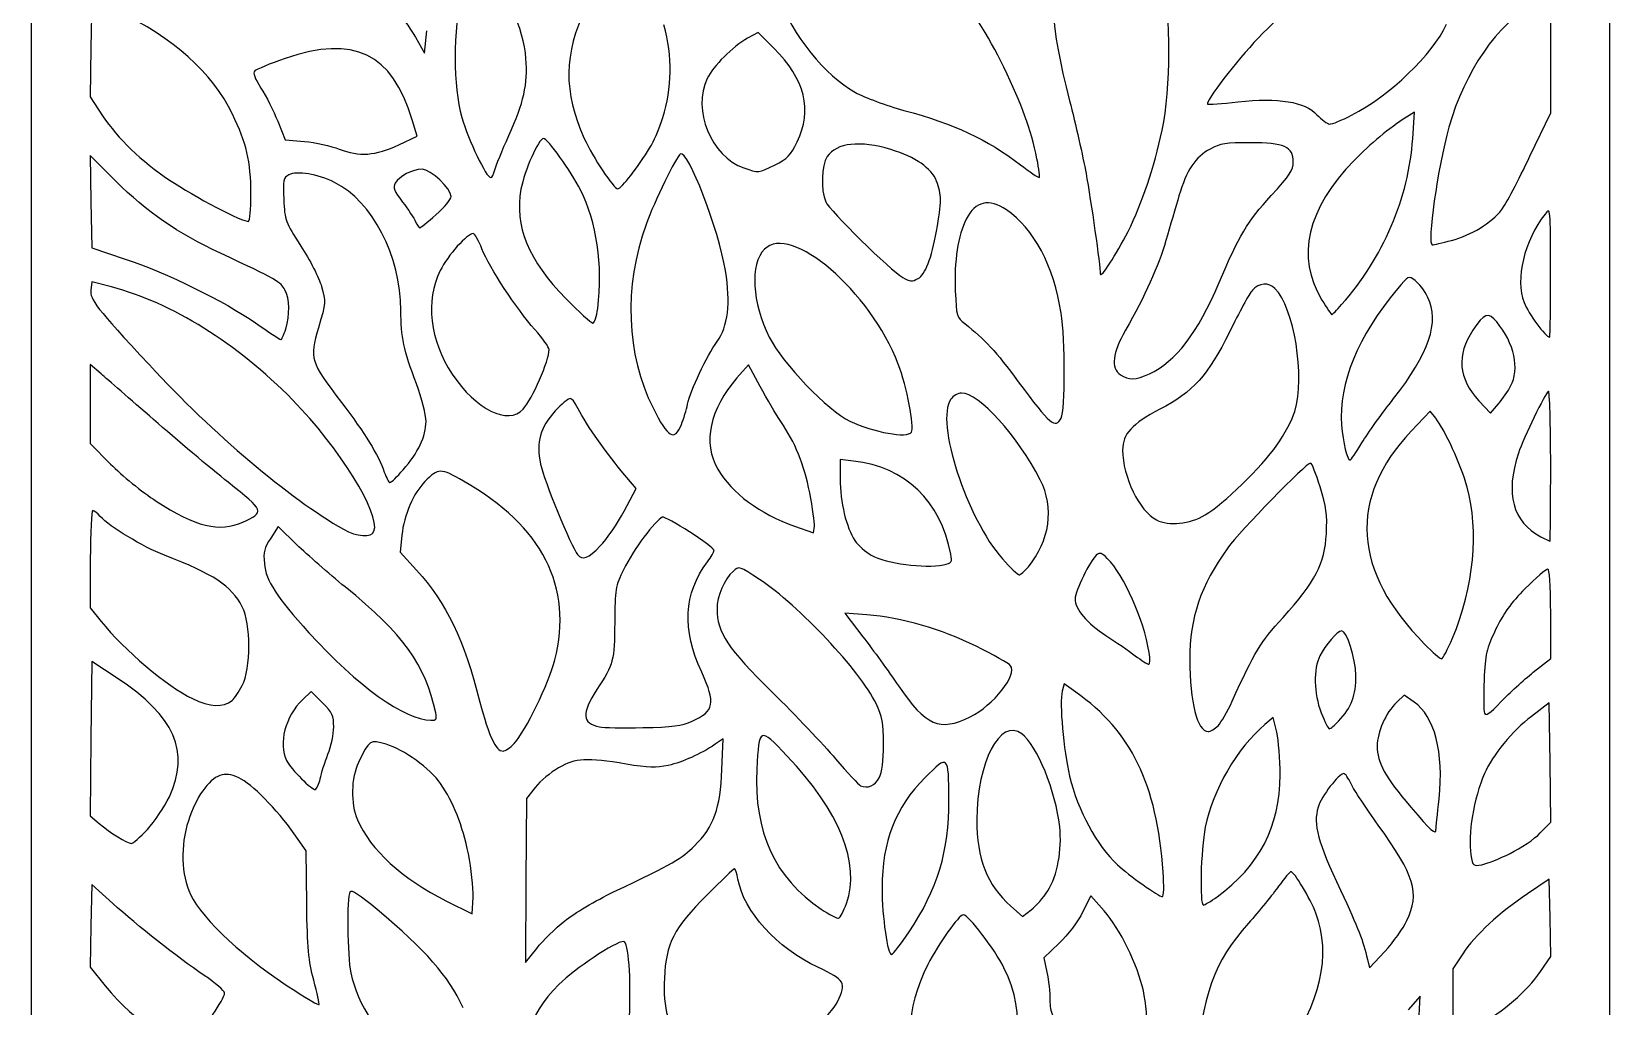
# Model space of a CAD drawing. Extents: x 0 to 149, y -1 to 279.
# Drawn here: x 0.2 to 149.4, y 70.6 to 162.8 of the extents above; entities that cross this region are included whole.
import ezdxf

# ---------------------------------------------------------------- set-up
doc = ezdxf.new("R2010")
doc.units = 0
doc.layers.get('0').update_dxf_attribs({"linetype": 'CONTINUOUS'})

msp = doc.modelspace()

# ---------------------------------------------------------------- linework, layer by layer
at = {"color": 7}
for points in [[(0.223663, 139.016224), (0.223663, 278.848517), (74.836163, 278.848517), (149.448663, 278.848517), (149.448663, 139.016224), (149.448663, -0.816054), (74.836163, -0.816054), (0.223663, -0.816054)], [(125.063946, 154.842445)], [(34.961433, 152.048551)], [(95.303814, 150.724037)], [(44.043277, 149.665703)], [(70.540459, 150.147197)], [(56.883546, 149.136537)], [(20.974054, 147.375848)], [(38.471388, 145.43237)], [(103.921295, 143.841081)], [(134.507645, 142.998158)], [(84.066494, 139.397023)], [(143.886529, 140.008412)], [(53.762635, 136.568828)], [(124.122892, 136.932792)], [(24.258865, 134.61515)], [(105.942003, 130.38827)], [(140.105741, 129.206392)], [(46.713259, 127.043828)], [(61.678304, 125.58862)], [(83.437121, 124.864254)], [(126.042314, 123.868828)], [(35.378385, 121.312331)], [(143.892413, 121.701631)], [(73.814017, 119.12532)], [(111.216694, 117.042009)], [(20.199704, 116.358228)], [(32.609383, 115.496642)], [(54.010094, 114.106391)], [(86.470196, 112.331468)], [(94.491664, 112.142767)], [(134.608686, 105.399065)], [(105.917987, 104.025078)], [(142.238767, 102.159266)], [(19.184318, 99.496658)], [(38.442215, 98.336534)], [(62.708848, 97.53899)], [(88.991371, 97.939109)], [(112.433124, 97.105891)], [(123.836665, 97.542773)], [(45.860216, 95.426117)], [(27.521043, 92.095378)], [(80.389934, 92.184971)], [(11.184868, 87.297239)], [(133.044496, 87.279803)], [(41.532985, 85.003198)], [(140.055955, 85.025227)], [(107.242039, 83.255287)], [(96.330497, 81.498482)], [(112.342353, 80.92377)], [(77.288091, 80.296192)], [(50.642102, 78.647388)], [(83.217353, 77.599421)], [(130.299402, 78.675677)], [(26.909633, 73.038187)]]:
    msp.add_lwpolyline(points, close=True, dxfattribs=at)
for points in [[(8.360785, 164.684064), (5.912204, 165.847916), (5.839867, 161.208215), (5.767529, 156.568516), (6.946702, 154.794786)], [(141.927696, 150.954957), (143.892413, 155.072241), (143.892413, 160.619644), (143.892413, 166.167046), (142.299431, 165.317996)], [(36.545795, 162.215105), (37.397621, 160.712057), (37.607589, 162.828724)], [(70.438047, 161.170183), (68.927374, 162.680856), (67.938843, 162.125271)], [(23.499355, 154.285836), (24.21737, 152.509974), (26.044996, 152.354875)], [(34.961433, 152.048551), (36.701045, 152.862613), (36.231325, 154.406087)], [(130.84729, 152.635241), (131.015407, 155.141758), (130.244014, 154.650776)], [(8.22099, 148.576895), (5.767276, 151.019912), (5.83974, 146.667519), (5.912204, 142.315126), (9.087204, 141.243635)], [(7.789868, 138.5965), (5.912204, 139.086272), (5.82806, 138.30709)], [(6.807306, 130.373064), (5.779913, 131.254902), (5.779913, 127.523507), (5.779913, 123.79211), (7.698142, 121.847033)], [(69.14134, 129.176727), (68.030542, 131.243477), (66.938215, 130.002529)], [(133.019443, 126.188732), (132.50269, 126.845391), (130.70187, 124.950321)], [(137.108457, 127.831077), (138.191999, 126.655576), (138.944797, 127.544232)], [(97.599595, 126.201456), (97.599709, 126.201456)], [(56.263164, 117.405171), (57.401621, 119.552326), (55.994374, 121.214483)], [(77.94789, 122.139705), (76.688246, 122.28889), (76.688246, 120.455542)], [(25.318786, 114.219371), (23.558703, 115.931969), (22.837539, 114.842216)], [(35.245204, 115.128807), (35.076199, 113.511851), (36.633785, 111.810445)], [(72.390537, 115.980903), (74.174705, 115.355235), (74.254529, 115.966722)], [(5.779913, 112.846234), (5.779913, 108.239785), (6.80813, 106.959254)], [(79.220068, 107.584563), (77.121681, 107.748911), (78.843886, 105.523191)], [(142.238767, 102.159266), (143.892413, 103.475327), (143.892413, 107.685877)], [(8.330927, 101.59782), (5.912204, 103.1914), (5.841849, 95.888709), (5.771494, 88.586019), (6.604616, 87.871956)], [(27.730945, 99.268068), (26.663229, 100.335786), (25.854631, 99.567669)], [(98.986411, 100.275305), (97.868952, 101.06428), (97.693784, 100.366362)], [(130.968181, 99.339921), (130.02265, 99.982427), (129.327137, 99.316082)], [(142.905631, 86.95998), (143.903224, 87.985023), (143.831672, 93.620995), (143.760121, 99.256966), (142.068285, 97.98494)], [(117.979799, 96.485546), (117.64536, 97.875704), (116.864559, 97.218704)], [(65.518482, 92.963323), (65.637759, 95.858341), (64.879149, 95.350618)], [(47.862326, 91.276183), (47.016527, 90.208275), (46.969574, 82.465373), (46.922621, 74.722474), (47.996269, 76.045391)], [(26.248452, 80.266958), (26.180301, 85.282275), (25.058703, 86.881541)], [(7.896579, 80.300819), (5.912204, 82.102939), (5.838825, 78.186336), (5.765447, 74.269732), (7.189145, 72.507647)], [(142.930922, 73.860181), (143.908029, 75.278898), (143.834075, 78.933178), (143.760121, 82.58746), (141.689455, 81.202041)], [(39.470386, 80.526218), (41.895538, 79.310981), (41.973497, 80.888102)], [(101.660497, 79.581282), (100.406941, 81.000505), (99.629367, 79.462757)], [(92.833849, 80.040178), (93.927483, 79.052147), (94.766717, 79.694569)], [(97.403063, 76.533015), (95.954334, 75.141016), (96.243164, 73.794244)], [(126.562265, 74.987057), (126.742142, 74.193307), (128.209143, 75.76526)], [(135.575707, 75.525389), (134.631996, 74.10363), (134.631996, 71.039614)], [(131.392187, 68.500509), (131.536268, 71.538957), (130.40773, 70.2203)]]:
    msp.add_lwpolyline(points, dxfattribs=at)
for points in [[(92.167633, 159.389141), (89.21923, 165.483889), (85.267578, 170.162696), (81.503316, 172.015838)], [(97.820165, 171.056178), (96.382993, 166.881127), (96.513039, 163.512397), (98.393123, 156.214141)], [(30.386163, 168.836594), (32.94258, 166.831878), (35.467674, 164.117451), (36.545795, 162.215105)], [(46.97925, 160.208844), (46.764519, 163.04809), (45.165616, 166.599891), (42.931342, 169.200856)], [(107.148318, 153.436016), (107.984856, 157.349161), (107.998842, 164.49689), (107.175837, 167.499707)], [(123.542978, 167.575645), (120.822548, 166.29249), (118.724119, 164.728586), (116.219208, 162.117434)], [(40.938291, 166.691929), (40.069286, 162.713937), (40.061092, 157.608963), (40.91895, 154.638565)], [(70.640464, 166.313178), (72.320192, 162.231184), (75.218748, 158.632483), (78.141047, 157.000834)], [(19.22293, 154.952848), (17.322033, 158.863353), (13.609705, 162.189168), (8.360785, 164.684064)], [(52.632867, 164.945391), (50.543333, 160.677537), (50.504331, 157.056611), (52.500347, 152.642266)], [(142.299431, 165.317996), (138.848817, 163.478837), (135.7766, 159.034988), (134.267842, 153.700599)], [(59.913158, 154.626641), (60.796162, 157.399903), (60.837749, 160.398404), (60.034495, 163.3753)], [(125.063946, 154.842445), (128.706957, 156.725464), (132.721773, 160.573664), (134.043962, 163.449794)], [(36.231325, 154.406087), (34.313191, 160.708949), (30.709246, 162.446938), (24.206282, 160.205124)], [(67.938843, 162.125271), (66.526325, 161.331391), (64.695025, 159.500427), (64.113603, 158.30073)], [(72.638518, 152.326586), (74.103296, 155.320481), (73.379716, 158.228514), (70.438047, 161.170183)], [(116.219208, 162.117434), (114.206279, 160.019127), (111.220978, 156.121338), (111.450803, 155.891516)], [(24.206282, 160.205124), (22.771878, 159.710631), (21.475089, 159.182858), (21.324527, 159.032295)], [(45.361072, 152.912612), (46.779789, 156.035909), (47.163874, 157.767718), (46.97925, 160.208844)], [(21.324527, 159.032295), (21.135917, 158.843686), (21.319897, 158.339171), (21.916056, 157.410124)], [(64.113603, 158.30073), (62.685517, 155.354036), (64.496042, 150.959921), (67.593133, 149.855968)], [(95.3038, 150.724037), (94.707498, 153.603624), (93.938233, 155.729072), (92.167633, 159.389141)], [(21.916056, 157.410124), (22.391962, 156.668491), (23.104446, 155.262561), (23.499355, 154.285836)], [(78.141047, 157.000834), (79.015503, 156.512585), (81.073556, 155.748577), (82.714497, 155.303035)], [(82.714497, 155.303035), (87.538007, 153.993376), (90.534818, 152.596048), (93.753884, 150.15568)], [(98.393123, 156.214141), (98.955431, 154.031328), (99.655037, 150.935703), (99.947801, 149.334974)], [(111.450803, 155.891516), (111.508162, 155.834157), (112.798535, 155.927145), (114.318296, 156.098155)], [(114.318296, 156.098155), (118.139059, 156.528087), (120.636702, 156.124714), (121.790132, 154.891441)], [(6.946702, 154.794786), (8.401352, 152.606679), (10.558691, 150.528851), (13.271824, 148.702781)], [(20.974054, 147.375848), (20.949615, 150.51042), (20.557366, 152.207658), (19.22293, 154.952848)], [(40.91895, 154.638565), (41.540957, 152.484799), (43.235843, 148.938099), (43.643068, 148.938099)], [(56.883546, 149.136537), (58.73374, 151.606197), (59.24841, 152.538853), (59.913158, 154.626641)], [(121.790132, 154.891441), (122.23196, 154.419033), (122.772048, 154.019745), (122.99033, 154.00414)], [(122.99033, 154.00414), (123.208611, 153.988529), (124.141738, 154.365772), (125.063946, 154.842445)], [(130.244014, 154.650776), (128.656659, 153.640443), (126.780589, 152.093933), (125.337274, 150.605974)], [(26.044996, 152.354875), (27.05019, 152.269571), (28.527465, 151.944438), (29.32783, 151.632359)], [(44.043272, 149.665703), (44.138665, 150.065886), (44.731673, 151.526994), (45.361072, 152.912612)], [(48.646768, 152.642266), (48.188316, 152.642266), (46.826456, 149.592149), (46.505257, 147.845989)], [(52.128568, 147.78545), (51.218071, 149.586744), (49.027599, 152.642266), (48.646768, 152.642266)], [(52.500347, 152.642266), (53.308644, 150.854648), (55.284529, 147.879766), (55.663547, 147.879766)], [(70.540459, 150.147197), (71.694307, 150.722184), (72.018131, 151.05856), (72.638518, 152.326586)], [(81.488973, 151.593188), (78.600607, 152.486249), (76.332691, 152.234157), (75.474679, 150.924665)], [(103.921295, 143.841081), (105.271893, 146.547694), (106.380267, 149.843233), (107.148318, 153.436016)], [(115.461341, 152.245391), (113.205175, 152.245391), (112.634109, 152.154705), (111.679688, 151.644853)], [(119.550746, 150.413193), (119.550746, 151.855027), (118.679468, 152.245391), (115.461341, 152.245391)], [(124.122892, 136.932792), (128.013113, 141.313805), (130.473257, 147.058597), (130.84729, 152.635241)], [(134.267842, 153.700599), (133.20677, 149.949059), (132.161693, 142.588099), (132.690137, 142.588099)], [(29.32783, 151.632359), (31.218857, 150.89501), (32.735861, 151.00708), (34.961433, 152.048551)], [(61.590941, 151.177136), (61.193773, 150.931671), (59.120622, 146.681804), (58.344821, 144.52273)], [(65.848249, 140.141018), (65.227502, 144.007345), (62.294045, 151.611677), (61.590941, 151.177136)], [(75.474679, 150.924665), (74.930929, 150.094797), (74.850778, 147.798973), (75.325541, 146.65279)], [(85.809471, 148.613484), (85.31642, 149.845744), (83.833991, 150.868126), (81.488973, 151.593188)], [(95.507514, 148.94515), (95.598885, 148.941261), (95.507249, 149.741771), (95.303814, 150.724037)], [(111.679688, 151.644853), (110.292121, 150.903615), (109.444269, 149.627841), (108.737892, 147.218307)], [(139.261562, 145.918066), (139.64734, 146.423848), (140.847101, 148.690452), (141.927696, 150.954957)], [(28.881763, 148.493104), (27.299558, 149.287402), (25.321239, 149.607233), (24.548467, 149.193657)], [(37.160867, 149.731849), (36.239291, 149.731849), (34.976924, 149.076794), (34.622587, 148.414708)], [(39.907824, 147.14102), (39.913433, 147.90129), (37.972566, 149.731849), (37.160867, 149.731849)], [(43.643068, 148.938099), (43.76779, 148.938099), (43.947884, 149.265521), (44.043277, 149.665703)], [(67.593133, 149.855968), (68.965453, 149.366806), (68.976632, 149.367909), (70.540459, 150.147197)], [(93.753884, 150.15568), (94.627009, 149.493766), (95.416142, 148.949026), (95.507514, 148.94515)], [(99.947801, 149.334974), (100.412875, 146.792124), (101.294496, 140.572903), (101.294496, 139.834985)], [(117.468473, 147.239657), (119.207799, 149.143794), (119.550746, 149.666471), (119.550746, 150.413193)], [(125.337274, 150.605974), (120.827551, 145.956769), (119.783892, 141.461887), (122.262315, 137.362578)], [(18.083038, 141.795556), (14.045131, 143.686509), (11.09609, 145.714326), (8.22099, 148.576895)], [(13.271824, 148.702781), (15.567057, 147.157977), (20.316714, 144.674992), (20.728871, 144.80445)], [(24.548467, 149.193657), (24.031461, 148.916964), (23.990371, 148.714087), (24.075371, 146.857828)], [(35.155132, 136.380948), (35.139442, 141.544805), (32.474903, 146.689276), (28.881763, 148.493104)], [(34.622587, 148.414708), (34.395026, 147.98951), (34.518383, 147.670295), (35.31167, 146.631509)], [(46.505257, 147.845989), (45.866598, 144.373984), (47.209318, 141.097952), (50.747792, 137.49487)], [(53.762635, 136.568828), (54.264068, 140.74348), (53.687472, 144.701371), (52.128568, 147.78545)], [(55.663547, 147.879766), (55.816701, 147.879766), (56.365701, 148.445313), (56.883546, 149.136537)], [(85.808942, 143.874098), (86.314764, 146.641569), (86.314852, 147.350538), (85.809471, 148.613484)], [(20.728871, 144.80445), (20.882476, 144.852697), (20.985317, 145.931258), (20.974054, 147.375848)], [(24.075371, 146.857828), (24.165287, 144.894157), (24.220453, 144.744744), (25.697156, 142.465229)], [(35.31167, 146.631509), (35.843115, 145.935602), (36.400147, 145.098333), (36.549518, 144.770912)], [(38.471388, 145.43237), (39.259592, 146.123594), (39.905988, 146.892486), (39.907824, 147.14102)], [(75.325541, 146.65279), (75.650397, 145.86852), (81.466476, 140.151898), (82.614352, 139.488622)], [(92.418098, 145.886956), (90.768808, 147.006196), (89.483888, 146.712924), (88.620293, 145.020141)], [(108.737892, 147.218307), (108.439267, 146.199662), (107.881693, 144.294662), (107.498835, 142.984974)], [(112.534078, 139.016224), (114.427238, 143.463566), (115.208434, 144.765469), (117.468473, 147.239657)], [(36.549518, 144.770912), (36.698888, 144.44349), (36.869971, 144.175599), (36.929698, 144.175599)], [(36.929698, 144.175599), (36.989425, 144.175599), (37.683186, 144.741146), (38.471388, 145.43237)], [(88.620293, 145.020141), (87.841095, 143.492784), (87.460794, 141.013505), (87.581692, 138.249242)], [(97.601032, 136.105807), (96.892459, 140.598702), (95.0292, 144.115015), (92.418098, 145.886956)], [(134.507645, 142.998158), (136.395931, 143.489995), (138.303016, 144.661348), (139.261562, 145.918066)], [(143.366138, 145.498516), (141.377009, 142.94126), (140.526942, 139.35806), (141.379681, 137.125199)], [(143.886529, 140.008412), (143.880655, 146.152444), (143.88002, 146.159164), (143.366138, 145.498516)], [(41.997863, 143.646432), (41.420698, 143.646432), (39.592366, 141.603209), (38.862429, 140.142473)], [(42.821767, 142.190761), (42.496819, 142.99138), (42.126061, 143.646432), (41.997863, 143.646432)], [(58.344821, 144.52273), (56.21224, 138.587702), (56.450545, 132.247201), (58.997567, 127.155316)], [(82.189524, 131.304112), (79.529329, 138.229282), (72.028492, 144.660519), (69.528058, 142.160085)], [(84.066541, 139.397023), (84.730958, 139.752607), (85.343143, 141.325611), (85.808942, 143.874098)], [(101.294496, 139.834985), (101.294496, 139.325128), (102.856715, 141.707645), (103.921295, 143.841081)], [(24.182139, 138.328305), (23.788343, 139.089818), (23.449534, 139.282427), (18.083038, 141.795556)], [(25.697156, 142.465229), (26.537944, 141.16735), (27.41649, 139.449699), (27.649482, 138.648231)], [(47.821366, 134.569057), (46.033275, 136.604177), (43.557105, 140.379008), (42.821767, 142.190761)], [(69.528058, 142.160085), (68.146972, 140.779), (68.350855, 137.119942), (69.990716, 133.856849)], [(107.498835, 142.984974), (106.782857, 140.535745), (105.532992, 137.763186), (103.68207, 134.518307)], [(132.690137, 142.588099), (132.823887, 142.588099), (133.641767, 142.772625), (134.507645, 142.998158)], [(9.087204, 141.243635), (13.032909, 139.912045), (18.426346, 137.268664), (21.390329, 135.213741)], [(38.862429, 140.142473), (37.432649, 137.281235), (37.868527, 133.579095), (40.01611, 130.343624)], [(65.05662, 133.434394), (66.088408, 134.871132), (66.345139, 137.046134), (65.848249, 140.141018)], [(82.614352, 139.488622), (83.298252, 139.093443), (83.478055, 139.0821), (84.066494, 139.397023)], [(105.942003, 130.38827), (108.415709, 131.511823), (110.501901, 134.24231), (112.534078, 139.016224)], [(117.818223, 138.461991), (117.220267, 139.059946), (116.292339, 138.984765), (115.678342, 138.28862)], [(131.077716, 139.210841), (130.446971, 139.666123), (130.432622, 139.659349), (129.396371, 138.417091)], [(132.281149, 137.605169), (131.969155, 138.235727), (131.427612, 138.95828), (131.077716, 139.210841)], [(143.790908, 133.856849), (143.846735, 133.856849), (143.889764, 136.625052), (143.886529, 140.008412)], [(5.82806, 138.30709), (5.73222, 137.419604), (6.305131, 136.686062), (11.362788, 131.220565)], [(24.911243, 127.916628), (19.637649, 133.279825), (13.503493, 137.106152), (7.789868, 138.5965)], [(24.258865, 134.61515), (24.673994, 136.00072), (24.644366, 137.434452), (24.182139, 138.328305)], [(27.649482, 138.648231), (28.062867, 137.226241), (28.056041, 137.131922), (27.3671, 134.746696)], [(50.747792, 137.49487), (51.998266, 136.221563), (53.150624, 135.179766), (53.308586, 135.179766)], [(87.581692, 138.249242), (87.687124, 135.838663), (87.72266, 135.714335), (88.473669, 135.128476)], [(115.678342, 138.28862), (115.389559, 137.961198), (114.412101, 136.18409), (113.506216, 134.339491)], [(119.686628, 126.80773), (120.67876, 130.148597), (119.637651, 136.642562), (117.818223, 138.461991)], [(122.262315, 137.362578), (122.724217, 136.598594), (123.140147, 135.973516), (123.186608, 135.973516)], [(129.396371, 138.417091), (125.62464, 133.895536), (123.835639, 129.532742), (124.117005, 125.542432)], [(129.031272, 128.036016), (132.387451, 132.299953), (133.412592, 135.31845), (132.281149, 137.605169)], [(36.618876, 129.436633), (35.411368, 132.66515), (35.162845, 133.844194), (35.155132, 136.380948)], [(53.308586, 135.179766), (53.466548, 135.179766), (53.670869, 135.804844), (53.762635, 136.568828)], [(97.599709, 126.201456), (97.982548, 126.916799), (97.983532, 133.681203), (97.601032, 136.105807)], [(123.186608, 135.973516), (123.233066, 135.973516), (123.654394, 136.405191), (124.122892, 136.932792)], [(138.78986, 135.290454), (137.997986, 136.255379), (137.598626, 136.11796), (136.537049, 134.515273)], [(141.379681, 137.125199), (141.769775, 136.103752), (143.427429, 133.856849), (143.790908, 133.856849)], [(21.390329, 135.213741), (22.627256, 134.356181), (23.709738, 133.640528), (23.795844, 133.623405)], [(23.795844, 133.623405), (23.88195, 133.606286), (24.09031, 134.052564), (24.258865, 134.61515)], [(27.3671, 134.746696), (26.499733, 131.743717), (26.534517, 131.63056), (29.541036, 127.674494)], [(49.17158, 132.692248), (49.17158, 132.87928), (48.563982, 133.723843), (47.821366, 134.569057)], [(88.473669, 135.128476), (90.370284, 133.648934), (91.429348, 132.502077), (93.544274, 129.637533)], [(103.68207, 134.518307), (102.432414, 132.327515), (102.27682, 130.950417), (103.205452, 130.299976)], [(113.506216, 134.339491), (111.49825, 130.250803), (110.075117, 128.671275), (106.920546, 127.030086)], [(136.537049, 134.515273), (134.969864, 132.149255), (135.158133, 129.946929), (137.108457, 127.831077)], [(140.105741, 129.206392), (140.979549, 130.862401), (140.462714, 133.252022), (138.78986, 135.290454)], [(62.265724, 127.506849), (62.540325, 128.81714), (64.062549, 132.050174), (65.05662, 133.434394)], [(69.990716, 133.856849), (71.234266, 131.38236), (75.540103, 126.887954), (77.603321, 125.910864)], [(46.713259, 127.043828), (47.595642, 128.00884), (49.17158, 131.629833), (49.17158, 132.692248)], [(11.768243, 126.051485), (9.604794, 127.94334), (7.372372, 129.888051), (6.807306, 130.373064)], [(11.362788, 131.220565), (17.415026, 124.680281), (24.54716, 118.645286), (29.724705, 115.683268)], [(40.01611, 130.343624), (42.23562, 126.999791), (45.294764, 125.492499), (46.713259, 127.043828)], [(66.938215, 130.002529), (64.369389, 127.084188), (63.679358, 123.823997), (65.112807, 121.378004)], [(83.437121, 124.864254), (83.741652, 125.356993), (82.99649, 129.203379), (82.189524, 131.304112)], [(103.205452, 130.299976), (103.967251, 129.766391), (104.619131, 129.787425), (105.942003, 130.38827)], [(37.529913, 125.882146), (37.529913, 126.509087), (37.129463, 128.071473), (36.618876, 129.436633)], [(71.094915, 125.872124), (70.631386, 126.552941), (69.752276, 128.040014), (69.14134, 129.176727)], [(88.172928, 128.565182), (87.839209, 128.565182), (87.380823, 128.300565), (87.15429, 127.977143)], [(95.617525, 120.363099), (93.490357, 124.522481), (89.821012, 128.565182), (88.172928, 128.565182)], [(93.544274, 129.637533), (96.568337, 125.541614), (97.034892, 125.1463), (97.599595, 126.201456)], [(138.944797, 127.544232), (139.358838, 128.032994), (139.881263, 128.780966), (140.105741, 129.206392)], [(143.679357, 128.729319), (143.355163, 128.528956), (141.344245, 124.374016), (140.846762, 122.876641)], [(143.892413, 121.701631), (143.892413, 125.639282), (143.796538, 128.801741), (143.679357, 128.729319)], [(32.609383, 115.496642), (33.234535, 117.125763), (29.334108, 123.418616), (24.911243, 127.916628)], [(29.541036, 127.674494), (31.767862, 124.744372), (33.012549, 122.71729), (33.583674, 121.090703)], [(49.751099, 126.869373), (48.329326, 125.326931), (47.940431, 123.924973), (48.360383, 121.855878)], [(51.147181, 128.036016), (50.970794, 128.036016), (50.342557, 127.511027), (49.751099, 126.869373)], [(51.79904, 127.308412), (51.616906, 127.708594), (51.323571, 128.036016), (51.147181, 128.036016)], [(55.994374, 121.214483), (54.49452, 122.986022), (52.345693, 126.107298), (51.79904, 127.308412)], [(58.997567, 127.155316), (60.410669, 124.330307), (61.034837, 123.965525), (61.678304, 125.58862)], [(61.678304, 125.58862), (61.894646, 126.134323), (62.158983, 126.997526), (62.265724, 127.506849)], [(87.15429, 127.977143), (85.680569, 125.87311), (88.656814, 116.687584), (92.043194, 112.88862)], [(106.920546, 127.030086), (104.266442, 125.649268), (103.411163, 124.708264), (103.411163, 123.168947)], [(126.042314, 123.868828), (126.598106, 124.778333), (127.943139, 126.653568), (129.031272, 128.036016)], [(18.816769, 120.132851), (17.103529, 121.496241), (13.931693, 124.159626), (11.768243, 126.051485)], [(35.378385, 121.312331), (36.778351, 122.902776), (37.529913, 124.499084), (37.529913, 125.882146)], [(73.814017, 119.12532), (73.253484, 121.869163), (72.431235, 123.909381), (71.094915, 125.872124)], [(77.603321, 125.910864), (79.86322, 124.840627), (83.067263, 124.265809), (83.437121, 124.864254)], [(118.003413, 123.646599), (118.712874, 124.656839), (119.470323, 126.079348), (119.686628, 126.80773)], [(124.117005, 125.542432), (124.233699, 123.887463), (124.642589, 122.215182), (124.930548, 122.215182)], [(135.989864, 119.659474), (135.394303, 121.805708), (133.922161, 125.041607), (133.019443, 126.188732)], [(130.70187, 124.950321), (124.716344, 118.651533), (125.151917, 111.707271), (131.964594, 104.818828)], [(124.930548, 122.215182), (124.986227, 122.215182), (125.486522, 122.959323), (126.042314, 123.868828)], [(103.411163, 123.168947), (103.411163, 120.65517), (104.992644, 117.395704), (106.61365, 116.568548)], [(111.216694, 117.042009), (112.918552, 118.039364), (116.541886, 121.565464), (118.003413, 123.646599)], [(140.846762, 122.876641), (139.57286, 119.042307), (140.28324, 116.396415), (142.966371, 114.981905)], [(7.698142, 121.847033), (8.753168, 120.777241), (10.687933, 119.204079), (11.997621, 118.351117)], [(33.583674, 121.090703), (33.77528, 120.545), (34.017074, 120.098516), (34.120995, 120.098516)], [(34.120995, 120.098516), (34.224915, 120.098516), (34.79074, 120.644732), (35.378385, 121.312331)], [(41.088876, 120.229855), (38.864143, 121.497675), (38.742131, 121.496222), (37.415893, 120.186172)], [(48.360383, 121.855878), (48.658433, 120.387383), (51.268334, 114.013239), (51.866834, 113.292091)], [(65.112807, 121.378004), (66.451951, 119.092924), (69.085492, 117.139916), (72.390537, 115.980903)], [(87.163188, 113.323656), (86.18247, 118.383436), (82.864804, 121.55737), (77.94789, 122.139705)], [(121.189324, 121.950596), (120.774288, 121.950596), (114.476882, 115.49757), (113.347778, 113.915275)], [(122.088632, 119.696159), (121.702039, 120.936099), (121.297351, 121.950596), (121.189324, 121.950596)], [(143.826267, 114.55286), (143.862647, 114.547039), (143.892413, 117.763981), (143.892413, 121.701631)], [(20.199704, 116.358228), (22.291246, 117.309651), (22.261137, 117.391836), (18.816769, 120.132851)], [(37.415893, 120.186172), (36.34722, 119.130543), (35.443364, 117.0247), (35.245204, 115.128807)], [(49.710784, 103.336717), (51.473293, 110.228065), (48.534024, 115.987055), (41.088876, 120.229855)], [(76.688246, 120.455542), (76.688246, 118.279341), (77.282879, 115.796989), (78.085516, 114.622511)], [(94.491664, 112.142767), (96.5302, 114.565427), (96.963727, 117.730783), (95.617525, 120.363099)], [(122.67719, 115.264388), (122.773022, 117.089272), (122.677719, 117.80665), (122.088632, 119.696159)], [(134.608686, 105.399065), (136.623711, 110.239368), (137.136034, 115.529013), (135.989864, 119.659474)], [(11.997621, 118.351117), (15.744245, 115.911051), (18.007676, 115.361098), (20.199704, 116.358228)], [(74.254529, 115.966722), (74.298434, 116.303041), (74.100203, 117.724409), (73.814017, 119.12532)], [(6.003489, 117.452682), (5.880522, 117.452682), (5.779913, 115.37978), (5.779913, 112.846234)], [(6.721726, 116.906088), (6.449663, 117.206715), (6.126456, 117.452682), (6.003489, 117.452682)], [(12.81094, 113.222701), (10.701282, 114.03925), (7.640752, 115.890577), (6.721726, 116.906088)], [(54.010094, 114.106391), (54.623131, 114.739788), (55.637012, 116.224238), (56.263164, 117.405171)], [(59.874475, 116.822948), (59.24006, 116.579499), (57.076385, 113.658245), (56.22557, 111.89643)], [(64.770413, 113.664714), (64.749616, 114.052744), (60.238598, 116.962674), (59.874475, 116.822948)], [(106.61365, 116.568548), (107.799135, 115.963629), (109.712379, 116.16042), (111.216694, 117.042009)], [(29.724705, 115.683268), (30.9748, 114.968102), (32.371879, 114.877718), (32.609383, 115.496642)], [(118.57664, 107.345681), (121.629345, 110.701201), (122.528774, 112.438122), (122.67719, 115.264388)], [(142.966371, 114.981905), (143.402934, 114.751758), (143.789887, 114.558686), (143.826267, 114.55286)], [(22.837539, 114.842216), (22.226124, 113.918307), (22.135713, 113.551203), (22.243446, 112.429999)], [(29.877126, 110.233989), (28.338087, 111.484021), (26.286833, 113.277441), (25.318786, 114.219371)], [(51.866834, 113.292091), (52.34359, 112.717636), (52.853474, 112.911358), (54.010094, 114.106391)], [(64.151772, 112.606381), (64.498395, 113.069613), (64.776784, 113.545863), (64.770413, 113.664714)], [(78.085516, 114.622511), (78.403426, 114.157321), (79.104429, 113.528917), (79.643303, 113.226051)], [(101.956465, 112.933596), (101.431452, 113.465785), (101.256534, 113.51722), (100.920402, 113.238254)], [(113.347778, 113.915275), (110.767101, 110.29878), (109.761163, 107.342271), (109.761163, 103.374018)], [(20.149147, 108.349608), (19.073221, 110.360288), (17.489999, 111.41166), (12.81094, 113.222701)], [(22.243446, 112.429999), (22.39959, 110.804963), (23.380012, 109.286913), (26.461821, 105.898402)], [(63.604526, 102.156062), (61.715581, 106.244435), (61.890481, 109.584344), (64.151772, 112.606381)], [(69.068296, 110.94021), (67.168162, 112.198465), (67.128078, 112.211205), (66.592746, 111.727073)], [(79.643303, 113.226051), (81.063153, 112.428049), (84.621629, 111.961755), (86.470196, 112.331468)], [(86.470196, 112.331468), (87.258319, 112.489094), (87.310473, 112.563767), (87.163188, 113.323656)], [(92.043194, 112.88862), (92.789065, 112.051875), (93.498278, 111.367266), (93.619222, 111.367266)], [(93.619222, 111.367266), (93.740168, 111.367266), (94.132768, 111.716241), (94.491664, 112.142767)], [(100.920402, 113.238254), (100.35109, 112.765769), (98.913246, 109.812164), (98.913246, 109.115175)], [(105.917987, 104.025078), (105.395556, 107.191593), (103.56905, 111.298971), (101.956465, 112.933596)], [(36.633785, 111.810445), (39.452135, 108.731862), (41.116567, 105.268562), (42.6324, 99.328721)], [(56.22557, 111.89643), (55.43632, 110.262098), (55.393926, 110.012292), (55.372455, 106.869346)], [(66.592746, 111.727073), (65.724159, 110.941556), (65.046368, 109.364992), (65.049165, 108.136658)], [(80.090952, 99.19643), (78.615119, 102.271809), (72.795691, 108.471954), (69.068296, 110.94021)], [(143.600458, 111.89643), (143.439885, 111.89643), (142.487348, 111.075272), (141.48371, 110.071636)], [(143.892413, 107.685877), (143.892413, 110.579683), (143.80111, 111.89643), (143.600458, 111.89643)], [(38.442215, 98.336534), (37.463069, 102.900073), (35.430479, 105.723473), (29.877126, 110.233989)], [(98.913246, 109.115175), (98.913246, 108.127639), (100.035966, 106.78563), (101.827417, 105.631813)], [(141.48371, 110.071636), (140.145783, 108.733706), (139.399891, 107.701411), (138.688088, 106.202554)], [(20.144956, 100.898523), (20.981196, 102.482624), (20.983618, 106.790154), (20.149147, 108.349608)], [(65.049165, 108.136658), (65.054192, 105.930465), (66.058206, 104.421276), (70.292748, 100.254763)], [(89.560813, 104.613908), (86.262133, 106.251071), (82.519946, 107.326115), (79.220068, 107.584563)], [(6.80813, 106.959254), (8.957162, 104.282875), (13.066519, 100.811171), (15.434146, 99.671751)], [(55.372455, 106.869346), (55.34769, 103.245933), (55.275051, 102.971359), (53.693645, 100.524614)], [(113.780538, 99.420995), (115.914757, 104.162463), (116.379908, 104.931041), (118.57664, 107.345681)], [(124.107567, 106.075586), (123.751491, 106.075586), (122.564475, 104.705306), (122.066386, 103.71927)], [(125.466954, 101.842252), (125.445867, 103.523431), (124.626336, 106.075586), (124.107567, 106.075586)], [(138.688088, 106.202554), (137.811812, 104.357366), (137.705433, 103.892321), (137.595816, 101.42765)], [(26.461821, 105.898402), (31.080686, 100.819863), (35.471193, 97.669421), (37.997974, 97.620542)], [(78.843886, 105.523191), (79.7911, 104.299046), (81.307511, 102.205517), (82.213691, 100.870909)], [(92.817622, 102.780605), (92.649257, 102.983472), (91.183693, 103.808459), (89.560813, 104.613908)], [(101.827417, 105.631813), (102.771239, 105.023928), (104.019705, 104.167572), (104.601788, 103.7288)], [(131.964594, 104.818828), (132.720175, 104.054844), (133.439739, 103.429766), (133.563622, 103.429766)], [(133.563622, 103.429766), (133.687505, 103.429766), (134.157786, 104.315951), (134.608686, 105.399065)], [(45.860216, 95.426117), (46.934266, 96.577388), (49.142086, 101.113132), (49.710784, 103.336717)], [(104.601788, 103.7288), (105.183871, 103.290029), (105.759882, 102.924187), (105.881816, 102.915818)], [(105.881816, 102.915818), (106.003746, 102.907457), (106.020023, 103.406615), (105.917987, 104.025078)], [(109.761163, 103.374018), (109.761163, 99.334672), (110.465357, 96.550596), (111.487053, 96.550596)], [(122.066386, 103.71927), (121.426637, 102.452792), (121.475786, 100.191218), (122.183361, 98.336523)], [(13.255059, 90.392668), (15.243496, 94.64186), (13.758008, 98.022177), (8.330927, 101.59782)], [(62.708848, 97.53899), (64.790704, 98.465651), (64.944149, 99.256628), (63.604526, 102.156062)], [(88.991371, 97.939109), (91.177084, 99.012362), (93.502734, 101.955095), (92.817622, 102.780605)], [(123.836665, 97.542773), (125.060231, 98.850545), (125.490248, 99.984605), (125.466954, 101.842252)], [(139.185827, 99.363379), (139.955439, 100.177283), (141.329262, 101.435432), (142.238767, 102.159266)], [(19.184318, 99.496658), (19.40025, 99.675865), (19.832537, 100.306706), (20.144956, 100.898523)], [(53.693645, 100.524614), (52.215584, 98.23777), (52.276835, 97.337999), (53.93408, 96.992612)], [(70.292748, 100.254763), (72.437255, 98.144711), (75.119828, 95.323864), (76.254023, 93.986215)], [(82.213691, 100.870909), (84.780419, 97.090661), (86.100539, 96.519622), (88.991371, 97.939109)], [(97.693784, 100.366362), (97.422219, 99.284351), (97.816408, 94.759367), (98.392271, 92.348323)], [(107.242039, 83.255287), (106.645371, 91.602838), (104.236875, 96.56826), (98.986411, 100.275305)], [(137.595816, 101.42765), (137.529022, 99.925812), (137.544609, 98.514003), (137.630453, 98.290295)], [(15.434146, 99.671751), (17.087735, 98.875958), (18.364589, 98.816345), (19.184318, 99.496658)], [(25.854631, 99.567669), (24.234695, 98.028837), (23.533351, 95.382556), (24.331647, 93.821224)], [(28.798663, 96.988395), (28.798663, 98.051342), (28.667387, 98.331626), (27.730945, 99.268068)], [(42.6324, 99.328721), (43.444896, 96.144924), (44.126166, 94.698513), (44.813265, 94.698513)], [(80.789288, 95.359971), (80.789288, 97.38955), (80.686156, 97.956132), (80.090952, 99.19643)], [(112.433124, 97.105891), (112.738535, 97.411302), (113.344873, 98.453099), (113.780538, 99.420995)], [(129.327137, 99.316082), (128.283798, 98.3165), (127.488246, 96.524601), (127.488246, 95.174168)], [(133.33453, 90.200043), (133.808909, 94.560628), (132.913832, 98.017819), (130.968181, 99.339921)], [(137.630453, 98.290295), (137.748121, 97.983662), (138.130926, 98.247766), (139.185827, 99.363379)], [(37.997974, 97.620542), (38.516004, 97.610515), (38.576922, 97.708701), (38.442215, 98.336534)], [(58.035121, 96.922209), (60.844173, 96.977293), (61.700942, 97.09036), (62.708848, 97.53899)], [(71.662928, 94.253304), (69.047312, 97.014705), (69.021949, 97.003449), (68.817133, 92.990355)], [(93.867706, 96.346589), (91.821415, 97.853521), (89.645511, 93.685286), (89.62349, 88.216224)], [(116.864559, 97.218704), (114.245496, 95.014907), (111.923142, 91.012777), (111.224862, 87.499775)], [(111.487053, 96.550596), (111.70198, 96.550596), (112.127713, 96.800479), (112.433124, 97.105891)], [(122.183361, 98.336523), (122.502583, 97.499779), (122.851997, 96.815169), (122.959839, 96.815169)], [(122.959839, 96.815169), (123.067678, 96.815169), (123.462251, 97.142591), (123.836665, 97.542773)], [(142.068285, 97.98494), (140.342633, 96.687489), (138.354943, 94.274145), (137.626386, 92.59184)], [(28.25645, 94.40083), (28.554667, 95.157414), (28.798663, 96.321816), (28.798663, 96.988395)], [(33.761349, 95.354587), (32.229076, 95.809623), (32.189515, 95.783688), (31.146393, 93.640182)], [(53.93408, 96.992612), (54.297882, 96.916793), (56.14335, 96.885109), (58.035121, 96.922209)], [(97.455736, 87.548265), (97.099546, 90.899792), (95.312066, 95.28293), (93.867706, 96.346589)], [(118.306138, 92.449557), (118.310583, 93.904766), (118.16374, 95.720961), (117.979799, 96.485546)], [(27.521043, 92.095378), (27.6273, 92.606791), (27.958232, 93.644246), (28.25645, 94.40083)], [(38.905934, 91.636996), (37.948867, 93.029307), (35.40755, 94.865717), (33.761349, 95.354587)], [(44.813265, 94.698513), (45.015748, 94.698513), (45.486876, 95.025935), (45.860216, 95.426117)], [(56.45939, 93.472286), (52.731374, 94.102129), (51.67213, 94.044101), (50.064331, 93.121946)], [(64.879149, 95.350618), (63.443631, 94.389855), (61.842192, 93.671557), (60.432209, 93.356015)], [(77.288091, 80.296192), (78.643626, 84.080964), (76.677539, 88.959208), (71.662928, 94.253304)], [(80.389934, 92.184971), (80.657639, 92.717056), (80.789288, 93.763714), (80.789288, 95.359971)], [(86.983805, 90.068307), (86.963062, 94.378992), (86.928775, 94.410927), (84.711027, 92.184974)], [(127.488246, 95.174168), (127.488246, 93.609306), (128.219176, 92.279912), (130.663246, 89.399584)], [(19.82004, 92.177214), (19.04668, 92.525951), (18.604072, 92.579455), (18.040015, 92.392397)], [(24.331647, 93.821224), (24.765452, 92.972776), (26.754397, 90.974384), (27.062737, 91.077164)], [(31.146393, 93.640182), (30.427229, 92.162379), (30.38122, 89.742341), (31.043277, 88.216224)], [(50.064331, 93.121946), (49.318418, 92.694125), (48.327514, 91.863532), (47.862326, 91.276183)], [(60.432209, 93.356015), (59.265664, 93.094953), (58.572765, 93.115233), (56.45939, 93.472286)], [(62.917374, 85.740343), (64.741512, 87.535933), (65.366358, 89.27106), (65.518482, 92.963323)], [(68.817133, 92.990355), (68.514214, 87.055111), (70.512736, 82.710319), (74.906952, 79.751081)], [(76.254023, 93.986215), (77.38822, 92.648566), (78.455922, 91.494904), (78.6267, 91.422522)], [(124.331622, 92.581849), (123.849686, 92.581849), (122.208843, 90.435213), (121.898172, 89.398287)], [(125.017451, 91.603097), (124.762003, 92.14141), (124.45338, 92.581849), (124.331622, 92.581849)], [(137.626386, 92.59184), (136.623899, 90.276997), (136.041135, 86.74767), (136.35482, 84.890991)], [(18.040015, 92.392397), (16.962575, 92.035082), (15.756062, 90.309864), (15.05173, 88.119389)], [(25.058703, 86.881541), (23.447031, 89.179593), (21.014516, 91.63858), (19.82004, 92.177214)], [(27.062737, 91.077164), (27.208549, 91.125768), (27.414786, 91.583962), (27.521043, 92.095378)], [(41.532985, 85.003198), (40.989829, 87.661988), (40.108468, 89.887589), (38.905934, 91.636996)], [(78.6267, 91.422522), (79.313828, 91.131287), (80.011611, 91.433026), (80.389934, 92.184971)], [(84.711027, 92.184974), (81.904136, 89.367701), (80.672324, 86.188828), (80.661253, 81.733932)], [(98.392271, 92.348323), (99.173456, 89.077615), (100.929892, 85.819255), (102.922882, 83.943595)], [(112.342353, 80.92377), (116.353082, 83.829128), (118.291221, 87.574832), (118.306138, 92.449557)], [(127.585867, 87.700493), (126.428685, 89.308612), (125.272898, 91.064784), (125.017451, 91.603097)], [(11.184868, 87.297239), (11.869087, 88.028724), (12.800673, 89.421668), (13.255059, 90.392668)], [(83.217353, 77.599421), (85.897151, 81.597595), (87.006885, 85.271377), (86.983805, 90.068307)], [(133.044496, 87.279803), (133.044496, 87.419617), (133.175013, 88.733725), (133.33453, 90.200043)], [(15.05173, 88.119389), (14.291987, 85.756583), (14.377317, 82.988632), (15.266528, 81.151767)], [(31.043277, 88.216224), (32.281873, 85.361111), (35.2781, 82.626959), (39.470386, 80.526218)], [(89.62349, 88.216224), (89.608567, 84.513436), (90.557519, 82.096705), (92.833849, 80.040178)], [(121.898172, 89.398287), (121.412185, 87.776209), (121.857662, 86.118541), (124.006406, 81.553291)], [(130.663246, 89.399584), (132.570678, 87.151681), (133.044496, 86.72989), (133.044496, 87.279803)], [(6.604616, 87.871956), (7.648254, 86.977461), (9.257607, 85.970412), (9.646311, 85.96862)], [(9.646311, 85.96862), (9.808298, 85.967827), (10.500649, 86.565753), (11.184868, 87.297239)], [(96.330497, 81.498482), (97.255735, 82.981699), (97.691858, 85.326498), (97.455736, 87.548265)], [(111.224862, 87.499775), (110.794067, 85.332472), (110.666781, 80.146432), (111.044381, 80.146432)], [(130.299402, 78.675677), (131.520864, 81.298799), (131.038835, 82.901954), (127.585867, 87.700493)], [(140.055955, 85.025227), (141.0746, 85.525568), (142.356954, 86.396208), (142.905631, 86.95998)], [(55.256996, 81.381529), (61.12405, 84.187228), (61.634825, 84.477863), (62.917374, 85.740343)], [(41.973497, 80.888102), (42.016376, 81.755517), (41.818145, 83.607312), (41.532985, 85.003198)], [(66.707126, 83.586016), (66.634169, 83.586016), (65.451334, 82.45738), (64.078601, 81.077938)], [(67.023827, 82.593828), (66.922597, 83.139531), (66.780082, 83.586016), (66.707126, 83.586016)], [(102.922882, 83.943595), (103.954128, 82.973061), (106.830844, 80.940182), (107.172995, 80.940182)], [(136.35482, 84.890991), (136.533834, 83.831406), (136.567069, 83.800842), (137.371876, 83.955565)], [(137.371876, 83.955565), (137.829473, 84.043539), (139.037309, 84.524887), (140.055955, 85.025227)], [(74.585245, 74.253336), (70.695323, 76.09477), (67.59507, 79.514449), (67.023827, 82.593828)], [(107.172995, 80.940182), (107.304044, 80.940182), (107.334505, 81.961646), (107.242039, 83.255287)], [(119.324726, 83.308735), (119.230756, 83.30175), (118.70881, 82.676675), (118.164845, 81.919673)], [(121.686831, 79.365642), (121.157487, 80.75876), (119.616921, 83.330449), (119.324726, 83.308735)], [(15.266528, 81.151767), (16.456425, 78.693767), (20.380995, 75.076844), (25.213402, 71.984629)], [(30.332034, 81.390829), (30.020149, 80.900151), (30.084821, 75.317739), (30.42063, 73.743309)], [(32.907671, 79.716268), (31.278671, 81.084187), (30.470927, 81.609343), (30.332034, 81.390829)], [(50.642102, 78.647388), (51.506803, 79.350881), (53.583507, 80.581243), (55.256996, 81.381529)], [(64.078601, 81.077938), (60.945816, 77.929841), (60.229337, 76.529385), (60.06932, 73.241262)], [(80.661253, 81.733932), (80.654639, 79.06825), (81.187602, 75.340946), (81.558149, 75.461582)], [(94.766717, 79.694569), (95.228299, 80.047902), (95.931998, 80.859664), (96.330497, 81.498482)], [(111.044381, 80.146432), (111.168069, 80.146432), (111.752155, 80.496235), (112.342353, 80.92377)], [(118.164845, 81.919673), (117.620881, 81.162671), (116.337781, 79.590807), (115.313513, 78.426641)], [(124.006406, 81.553291), (125.75467, 77.838909), (126.140776, 76.84697), (126.562265, 74.987057)], [(141.689455, 81.202041), (139.031633, 79.423773), (136.768554, 77.322492), (135.575707, 75.525389)], [(16.561683, 73.489852), (13.923623, 75.273622), (10.269462, 78.145875), (7.896579, 80.300819)], [(26.909633, 73.038187), (26.411245, 74.898398), (26.305729, 76.052029), (26.248452, 80.266958)], [(41.047117, 70.428178), (39.593279, 73.497414), (37.586732, 75.787126), (32.907671, 79.716268)], [(74.906952, 79.751081), (75.665782, 79.240055), (76.406772, 78.859922), (76.553592, 78.906341)], [(76.553592, 78.906341), (76.700412, 78.952762), (77.030937, 79.578195), (77.288091, 80.296192)], [(88.333929, 79.220391), (87.942528, 79.220391), (85.9755, 76.452346), (84.996502, 74.523888)], [(92.186125, 74.193307), (91.296683, 75.990685), (88.821797, 79.220391), (88.333929, 79.220391)], [(99.629367, 79.462757), (99.2017, 78.616998), (98.199863, 77.298613), (97.403063, 76.533015)], [(105.371662, 72.024409), (104.811457, 74.55989), (103.203214, 77.83468), (101.660497, 79.581282)], [(118.687538, 66.123516), (122.117318, 70.731346), (123.181811, 75.431168), (121.686831, 79.365642)], [(47.996269, 76.045391), (48.586774, 76.772995), (49.777399, 77.943893), (50.642102, 78.647388)], [(81.558149, 75.461582), (81.717359, 75.513414), (82.464, 76.475442), (83.217353, 77.599421)], [(115.313513, 78.426641), (111.994148, 74.65391), (111.037166, 71.983804), (110.155493, 64.03508)], [(128.209143, 75.76526), (129.015993, 76.629837), (129.95661, 77.939524), (130.299402, 78.675677)], [(56.221077, 76.706849), (55.465763, 76.706849), (51.546779, 74.098108), (50.093909, 72.628189)], [(56.759864, 69.564605), (56.947443, 73.157874), (56.679722, 76.706849), (56.221077, 76.706849)], [(18.479913, 71.834145), (18.479913, 72.031408), (17.616709, 72.776477), (16.561683, 73.489852)], [(30.42063, 73.743309), (31.087388, 70.617239), (32.791474, 68.067306), (37.414822, 63.277451)], [(60.06932, 73.241262), (59.929768, 70.373682), (60.418702, 68.586694), (61.959567, 66.332672)], [(76.449227, 70.993349), (77.296174, 72.858244), (77.208541, 73.011509), (74.585245, 74.253336)], [(84.996502, 74.523888), (82.83557, 70.267229), (82.765588, 66.255403), (84.79114, 62.751208)], [(90.038624, 60.431661), (93.760941, 65.37746), (94.429284, 69.660349), (92.186125, 74.193307)], [(96.243164, 73.794244), (96.402022, 73.053517), (96.531996, 71.862), (96.531996, 71.146429)], [(137.176134, 68.897267), (139.37008, 70.007395), (141.604635, 71.93447), (142.930922, 73.860181)], [(7.189145, 72.507647), (10.217214, 68.759866), (13.509131, 67.0247), (15.698635, 68.022303)], [(15.698635, 68.022303), (16.400242, 68.341978), (18.479913, 71.192242), (18.479913, 71.834145)], [(25.213402, 71.984629), (26.370206, 71.244399), (27.358528, 70.680601), (27.409672, 70.731745)], [(27.409672, 70.731745), (27.460813, 70.782889), (27.235798, 71.820789), (26.909633, 73.038187)], [(50.093909, 72.628189), (47.003679, 69.501697), (46.386372, 67.141344), (46.602092, 59.276782)], [(105.4838, 62.617787), (105.921, 65.49014), (105.869991, 69.768977), (105.371662, 72.024409)], [(68.456903, 63.303425), (72.377623, 66.47139), (75.9617, 69.919858), (76.449227, 70.993349)], [(96.531996, 71.146429), (96.531996, 69.912696), (96.64492, 69.704889), (98.714809, 67.129533)], [(134.631996, 71.039614), (134.631996, 68.626411), (134.708744, 67.975599), (134.993322, 67.975599)]]:
    msp.add_open_spline(points, degree=3, dxfattribs=at)

doc.saveas('drawing.dxf')
